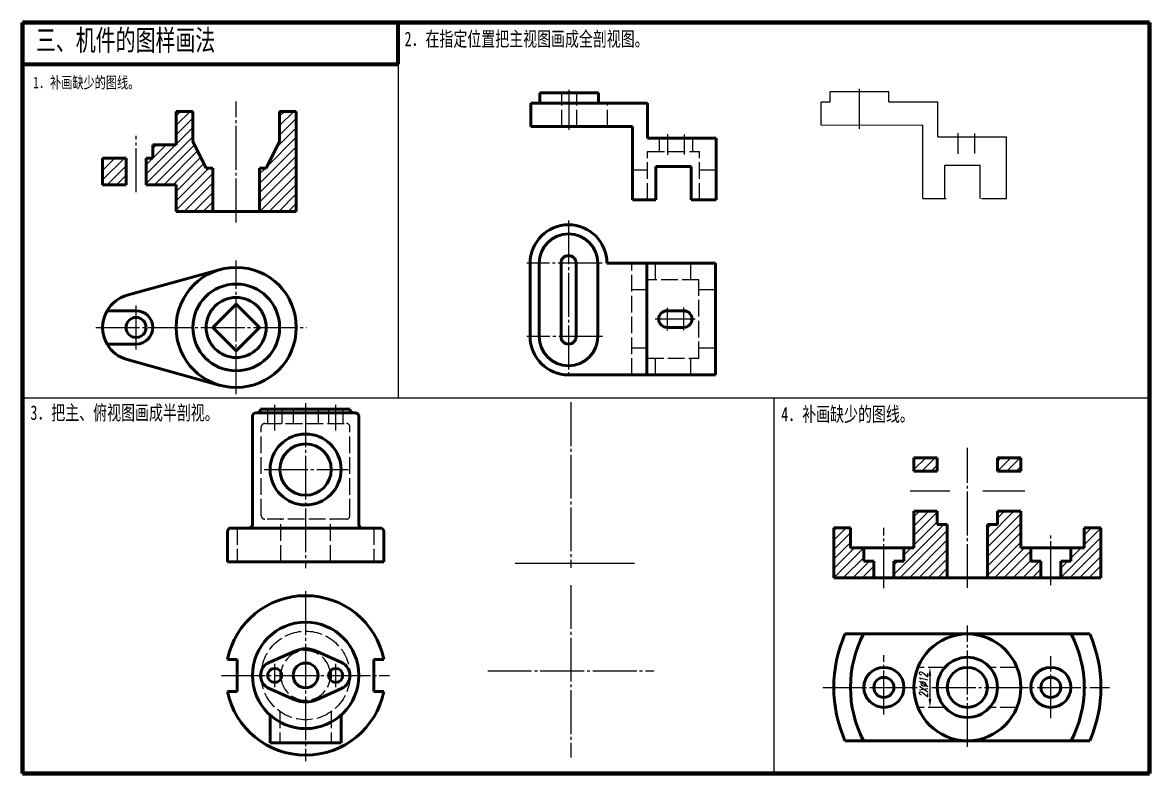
# Model space of a CAD drawing. Header units: millimetres. Extents: x -1426 to 345, y 2742 to 3124.
# Drawn here: x -826.3 to -556.3, y 2943.1 to 3123.1 of the extents above; entities that cross this region are included whole.
import ezdxf

# ---------------------------------------------------------------- set-up
doc = ezdxf.new("R2010")
doc.units = ezdxf.units.MM
doc.linetypes.add('myCENTER', pattern=[18, 15, -1, 1, -1])
doc.linetypes.add('myHIDDEN', pattern=[5, 4, -1])
for name, color, linetype, lineweight in [('中心线', 7, 'myCENTER', 25), ('剖面线', 7, 'Continuous', 25), ('尺寸', 7, 'Continuous', 25), ('标题文字', 7, 'Continuous', 25), ('粗实线', 7, 'Continuous', 50), ('细实线', 7, 'Continuous', 25), ('虚线', 7, 'myHIDDEN', 25)]:
    doc.layers.add(name, color=color, linetype=linetype, lineweight=lineweight)
doc.styles.add('尺寸文字1-2.5号', font='txt.shx', dxfattribs={"width": 0.7, "oblique": 15, "height": 2.5})
doc.styles.add('标题汉字1-5号', font='', dxfattribs={"width": 0.7, "height": 5})
doc.styles.add('标题汉字2-3.5号', font='', dxfattribs={"width": 0.7, "height": 3.5})
doc.styles.get('标题汉字1-5号').set_extended_font_data('SimSun')
doc.styles.get('标题汉字2-3.5号').set_extended_font_data('SimSun')
pattern_1 = [(45, (-631.9306, 2989.9402), (-1.13137, 1.13137), [])]

msp = doc.modelspace()

# ---------------------------------------------------------------- hatches: boundary and pattern name
at = {"layer": '剖面线'}
h = msp.add_hatch(dxfattribs=at)
h.set_pattern_fill('_USER', color=256, scale=1.6, angle=45, style=0, pattern_type=0)
h.set_pattern_definition([(45, (-905.4573, 3052.6424), (-1.131371, 1.131371), [])])
h.paths.add_polyline_path([(-801.51, 3090.58), (-807.11, 3090.58), (-807.11, 3084.18), (-801.51, 3084.18)])
h.paths.add_polyline_path([(-780.71, 3077.78), (-780.71, 3088.18), (-782.31, 3088.18), (-785.51, 3094.58), (-785.51, 3101.78), (-789.51, 3101.78), (-789.51, 3093.78), (-795.11, 3093.78), (-795.11, 3090.58), (-796.71, 3090.58), (-796.71, 3084.18), (-789.51, 3084.18), (-789.51, 3077.78)])
h.paths.add_polyline_path([(-769.51, 3088.18), (-769.51, 3077.78), (-760.71, 3077.78), (-760.71, 3101.78), (-764.71, 3101.78), (-764.71, 3094.58), (-767.91, 3088.18)])
h = msp.add_hatch(dxfattribs=at)
h.set_pattern_fill('_USER', color=256, scale=1.6, angle=45, style=0, pattern_type=0)
h.set_pattern_definition(pattern_1)
h.paths.add_polyline_path([(-607.13, 3015.54), (-607.13, 3018.74), (-612.73, 3018.74), (-612.73, 3015.54)])
h = msp.add_hatch(dxfattribs=at)
h.set_pattern_fill('_USER', color=256, scale=1.6, angle=45, style=0, pattern_type=0)
h.set_pattern_definition(pattern_1)
h.paths.add_polyline_path([(-592.73, 3018.74), (-592.73, 3015.54), (-587.13, 3015.54), (-587.13, 3018.74)])
h = msp.add_hatch(dxfattribs=at)
h.set_pattern_fill('_USER', color=256, scale=1.6, angle=45, style=0, pattern_type=0)
h.set_pattern_definition(pattern_1)
h.paths.add_polyline_path([(-612.73, 2997.14), (-615.13, 2997.14), (-615.13, 2993.94), (-617.53, 2993.94), (-617.53, 2989.94), (-604.73, 2989.94), (-604.73, 3002.74), (-607.13, 3002.74), (-607.13, 3005.94), (-612.73, 3005.94)])
h = msp.add_hatch(dxfattribs=at)
h.set_pattern_fill('_USER', color=256, scale=1.6, angle=45, style=0, pattern_type=0)
h.set_pattern_definition(pattern_1)
h.paths.add_polyline_path([(-587.13, 2997.14), (-587.13, 3005.94), (-592.73, 3005.94), (-592.73, 3002.74), (-595.13, 3002.74), (-595.13, 2989.94), (-582.33, 2989.94), (-582.33, 2993.94), (-584.73, 2993.94), (-584.73, 2997.14)])
h = msp.add_hatch(dxfattribs=at)
h.set_pattern_fill('_USER', color=256, scale=1.6, angle=45, style=0, pattern_type=0)
h.set_pattern_definition(pattern_1)
h.paths.add_polyline_path([(-624.73, 2993.94), (-624.73, 2997.14), (-627.93, 2997.14), (-627.93, 3001.94), (-631.93, 3001.94), (-631.93, 2989.94), (-622.33, 2989.94), (-622.33, 2993.94)])
h = msp.add_hatch(dxfattribs=at)
h.set_pattern_fill('_USER', color=256, scale=1.6, angle=45, style=0, pattern_type=0)
h.set_pattern_definition(pattern_1)
h.paths.add_polyline_path([(-567.93, 2989.94), (-567.93, 3001.94), (-571.93, 3001.94), (-571.93, 2997.14), (-575.13, 2997.14), (-575.13, 2993.94), (-577.53, 2993.94), (-577.53, 2989.94)])

# ---------------------------------------------------------------- linework, layer by layer
at = {"lineweight": 100}
for p, q in [((-826.3, 3123.07), (-556.3, 3123.07)), ((-826.3, 3123.07), (-826.3, 2943.07)), ((-556.3, 2943.07), (-556.3, 3123.07)), ((-826.3, 2943.07), (-556.3, 2943.07))]:
    msp.add_line(p, q, dxfattribs=at)
for p, q in [((-826.3, 3123.07), (-736.3, 3123.07)), ((-736.3, 3123.07), (-646.3, 3123.07)), ((-646.3, 3123.07), (-556.3, 3123.07)), ((-556.3, 3123.07), (-556.3, 3033.07)), ((-556.3, 3033.07), (-556.3, 2943.07))]:
    msp.add_line(p, q)
at = {"lineweight": 0}
msp.add_line((-826.3, 3123.07), (-826.3, 3113.07), dxfattribs=at)
at = {"lineweight": 13}
for p, q in [((-736.3, 3123.07), (-736.3, 3033.07)), ((-556.3, 3033.07), (-826.3, 3033.07)), ((-646.3, 3033.07), (-646.3, 2943.07))]:
    msp.add_line(p, q, dxfattribs=at)
at = {"lineweight": 70}
for p, q in [((-736.3, 3113.07), (-736.3, 3123.07)), ((-826.3, 3113.07), (-736.3, 3113.07))]:
    msp.add_line(p, q, dxfattribs=at)
at = {"lineweight": 50}
msp.add_line((-766.98, 2950.42), (-749.98, 2950.42), dxfattribs=at)
at = {"layer": '中心线', "ltscale": 0.7}
for p, q in [((-695.33, 3097.35), (-695.33, 3106.95)), ((-625.77, 3097.59), (-625.77, 3107.19)), ((-775.11, 3075.17), (-775.11, 3104.18)), ((-799.11, 3082.42), (-799.11, 3095.9)), ((-671.73, 3091.36), (-671.73, 3096.32)), ((-667.73, 3091.47), (-667.73, 3096.22)), ((-602.17, 3091.6), (-602.17, 3096.56)), ((-598.17, 3091.7), (-598.17, 3096.45)), ((-695.49, 3075.64), (-695.49, 3037.85)), ((-775.11, 3034.01), (-775.11, 3066.04)), ((-687.45, 3065.4), (-705.46, 3065.4)), ((-799.11, 3044.73), (-799.11, 3055.31)), ((-671.89, 3054.65), (-671.89, 3049.25)), ((-667.89, 3049.37), (-667.89, 3054.77)), ((-665.11, 3052), (-674.72, 3052)), ((-808.77, 3049.98), (-758.28, 3049.98)), ((-687.33, 3047.8), (-705.46, 3047.8)), ((-765.88, 3025.31), (-765.88, 3031.43)), ((-758.48, 3031.81), (-758.48, 2992.27)), ((-751.26, 3025.31), (-751.26, 3031.43)), ((-694.95, 3032.05), (-694.95, 2992.37)), ((-599.93, 2987.54), (-599.93, 3021.12)), ((-768.41, 3015.93), (-748.2, 3015.93)), ((-604.16, 3010.74), (-613.6, 3010.74)), ((-586.19, 3010.74), (-596.19, 3010.74)), ((-619.93, 2987.52), (-619.93, 3001.95)), ((-579.93, 2988.23), (-579.93, 3000.77)), ((-758.48, 2986.75), (-758.48, 2946.03)), ((-694.96, 2988.22), (-694.96, 2946.88)), ((-599.93, 2949.43), (-599.93, 2978.53)), ((-619.93, 2957.23), (-619.93, 2971.43)), ((-579.93, 2956.29), (-579.93, 2971.19)), ((-765.88, 2963.72), (-765.88, 2969.32)), ((-751.26, 2963.72), (-751.26, 2969.32)), ((-714.86, 2967.66), (-675.01, 2967.66)), ((-778.63, 2966.57), (-738.38, 2966.57)), ((-634.59, 2963.71), (-611.96, 2963.71)), ((-608.41, 2963.71), (-565.91, 2963.71))]:
    msp.add_line(p, q, dxfattribs=at)
at = {"layer": '尺寸'}
msp.add_line((-608.9, 2966.51), (-608.9, 2960.91), dxfattribs=at)
for points in [[(-609.23, 2966.51), (-608.57, 2966.51), (-608.9, 2968.51)], [(-609.23, 2960.91), (-608.57, 2960.91), (-608.9, 2958.91)]]:
    msp.add_solid(points, dxfattribs=at)
at = {"layer": '粗实线'}
for p, q in [((-702.33, 3106.18), (-688.33, 3106.18)), ((-702.33, 3103.78), (-702.33, 3106.18)), ((-688.33, 3103.78), (-688.33, 3106.18)), ((-704.53, 3098.18), (-704.53, 3103.78)), ((-704.53, 3103.78), (-676.53, 3103.78)), ((-676.53, 3095.38), (-676.53, 3103.78)), ((-704.53, 3098.18), (-680.13, 3098.18)), ((-680.13, 3080.58), (-680.13, 3098.18)), ((-676.53, 3095.38), (-660.13, 3095.38)), ((-660.13, 3080.58), (-660.13, 3095.38)), ((-674.53, 3088.58), (-666.13, 3088.58)), ((-674.53, 3080.58), (-674.53, 3088.58)), ((-666.13, 3080.58), (-666.13, 3088.58)), ((-680.13, 3080.58), (-674.53, 3080.58)), ((-666.13, 3080.58), (-660.13, 3080.58)), ((-704.69, 3065.4), (-704.69, 3047.8)), ((-702.49, 3065.4), (-702.49, 3047.8)), ((-697.29, 3065.4), (-697.29, 3047.8)), ((-693.69, 3065.4), (-693.69, 3047.8)), ((-688.49, 3065.4), (-688.49, 3047.8)), ((-660.29, 3065.4), (-686.29, 3065.4)), ((-676.69, 3038.6), (-676.69, 3065.4)), ((-660.29, 3038.6), (-660.29, 3065.4)), ((-801.25, 3057.69), (-778.95, 3063.86)), ((-806.04, 3053.98), (-799.11, 3053.98)), ((-780.71, 3049.98), (-775.11, 3055.58)), ((-775.11, 3055.58), (-769.51, 3049.98)), ((-667.89, 3054), (-671.89, 3054)), ((-775.11, 3044.38), (-780.71, 3049.98)), ((-769.51, 3049.98), (-775.11, 3044.38)), ((-671.89, 3050), (-667.89, 3050)), ((-799.11, 3045.98), (-806.04, 3045.98)), ((-778.95, 3036.1), (-801.25, 3042.27)), ((-695.49, 3038.6), (-660.29, 3038.6)), ((-629.26, 2976.51), (-624.83, 2976.51)), ((-624.83, 2976.51), (-599.93, 2976.51)), ((-599.93, 2976.51), (-575.03, 2976.51)), ((-575.03, 2976.51), (-570.6, 2976.51)), ((-777.22, 2970.4), (-774.84, 2970.4)), ((-774.84, 2970.4), (-774.84, 2962.75)), ((-761.04, 2972.41), (-767.25, 2969.68)), ((-749.86, 2969.67), (-755.86, 2972.38)), ((-742.12, 2962.75), (-742.12, 2970.4)), ((-742.12, 2970.4), (-739.74, 2970.4)), ((-774.84, 2962.75), (-777.22, 2962.75)), ((-767.25, 2963.46), (-761.04, 2960.73)), ((-755.86, 2960.76), (-749.86, 2963.47)), ((-739.74, 2962.75), (-742.12, 2962.75)), ((-766.98, 2957.07), (-766.98, 2950.42)), ((-749.98, 2957.07), (-749.98, 2950.42)), ((-629.26, 2950.91), (-624.83, 2950.91)), ((-624.83, 2950.91), (-599.93, 2950.91)), ((-599.93, 2950.91), (-575.03, 2950.91)), ((-575.03, 2950.91), (-570.6, 2950.91))]:
    msp.add_line(p, q, dxfattribs=at)
at = {"layer": '粗实线', "extrusion": (0, 1, 0)}
for p, q in [((-789.51, 3101.78), (-789.51, 3093.78)), ((-785.51, 3101.78), (-789.51, 3101.78)), ((-785.51, 3094.58), (-785.51, 3101.78)), ((-764.71, 3101.78), (-764.71, 3094.58)), ((-760.71, 3101.78), (-764.71, 3101.78)), ((-760.71, 3077.78), (-760.71, 3101.78)), ((-782.31, 3088.18), (-785.51, 3094.58)), ((-764.71, 3094.58), (-767.91, 3088.18)), ((-795.11, 3093.78), (-795.11, 3090.58)), ((-789.51, 3093.78), (-795.11, 3093.78)), ((-807.11, 3090.58), (-807.11, 3084.18)), ((-801.51, 3090.58), (-807.11, 3090.58)), ((-801.51, 3084.18), (-801.51, 3090.58)), ((-796.71, 3090.58), (-796.71, 3084.18)), ((-795.11, 3090.58), (-796.71, 3090.58)), ((-780.71, 3088.18), (-782.31, 3088.18)), ((-780.71, 3077.78), (-780.71, 3088.18)), ((-767.91, 3088.18), (-769.51, 3088.18)), ((-769.51, 3077.78), (-769.51, 3088.18)), ((-807.11, 3084.18), (-801.51, 3084.18)), ((-796.71, 3084.18), (-789.51, 3084.18)), ((-789.51, 3084.18), (-789.51, 3077.78)), ((-789.51, 3077.78), (-780.71, 3077.78)), ((-775.11, 3077.78), (-780.71, 3077.78)), ((-769.51, 3077.78), (-775.11, 3077.78)), ((-769.51, 3077.78), (-760.71, 3077.78)), ((-607.13, 3018.74), (-612.73, 3018.74)), ((-612.73, 3018.74), (-612.73, 3015.54)), ((-607.13, 3015.54), (-607.13, 3018.74)), ((-592.73, 3018.74), (-592.73, 3015.54)), ((-587.13, 3018.74), (-592.73, 3018.74)), ((-587.13, 3015.54), (-587.13, 3018.74)), ((-612.73, 3015.54), (-607.13, 3015.54)), ((-592.73, 3015.54), (-587.13, 3015.54)), ((-612.73, 3005.94), (-612.73, 2997.14)), ((-607.13, 3005.94), (-612.73, 3005.94)), ((-607.13, 3002.74), (-607.13, 3005.94)), ((-592.73, 3005.94), (-592.73, 3002.74)), ((-587.13, 3005.94), (-592.73, 3005.94)), ((-587.13, 2997.14), (-587.13, 3005.94)), ((-604.73, 3002.74), (-607.13, 3002.74)), ((-604.73, 2989.94), (-604.73, 3002.74)), ((-595.13, 3002.74), (-595.13, 2989.94)), ((-592.73, 3002.74), (-595.13, 3002.74)), ((-631.93, 3001.94), (-631.93, 2989.94)), ((-627.93, 3001.94), (-631.93, 3001.94)), ((-627.93, 2997.14), (-627.93, 3001.94)), ((-571.93, 3001.94), (-571.93, 2997.14)), ((-567.93, 3001.94), (-571.93, 3001.94)), ((-567.93, 2989.94), (-567.93, 3001.94)), ((-624.73, 2997.14), (-627.93, 2997.14)), ((-624.73, 2997.14), (-615.13, 2997.14)), ((-624.73, 2993.94), (-624.73, 2997.14)), ((-615.13, 2997.14), (-615.13, 2993.94)), ((-612.73, 2997.14), (-615.13, 2997.14)), ((-584.73, 2997.14), (-587.13, 2997.14)), ((-584.73, 2997.14), (-575.13, 2997.14)), ((-584.73, 2993.94), (-584.73, 2997.14)), ((-575.13, 2997.14), (-575.13, 2993.94)), ((-571.93, 2997.14), (-575.13, 2997.14)), ((-622.33, 2993.94), (-624.73, 2993.94)), ((-622.33, 2989.94), (-622.33, 2993.94)), ((-617.53, 2993.94), (-617.53, 2989.94)), ((-615.13, 2993.94), (-617.53, 2993.94)), ((-582.33, 2993.94), (-584.73, 2993.94)), ((-582.33, 2989.94), (-582.33, 2993.94)), ((-577.53, 2993.94), (-577.53, 2989.94)), ((-575.13, 2993.94), (-577.53, 2993.94)), ((-631.93, 2989.94), (-622.33, 2989.94)), ((-617.53, 2989.94), (-622.33, 2989.94)), ((-617.53, 2989.94), (-604.73, 2989.94)), ((-595.13, 2989.94), (-604.73, 2989.94)), ((-595.13, 2989.94), (-582.33, 2989.94)), ((-577.53, 2989.94), (-582.33, 2989.94)), ((-577.53, 2989.94), (-567.93, 2989.94))]:
    msp.add_line(p, q, dxfattribs=at)
at = {"layer": '粗实线', "extrusion": (0, 1, 2.22045e-16)}
for p, q in [((-770.38, 3029.53), (-746.58, 3029.53)), ((-769.28, 3030.38), (-767.25, 3030.38)), ((-769.28, 3030.38), (-769.28, 3030.38)), ((-767.25, 3030.38), (-761.04, 3030.38)), ((-761.04, 3030.38), (-755.86, 3030.38)), ((-755.86, 3030.38), (-749.86, 3030.38)), ((-749.86, 3030.38), (-747.86, 3030.38)), ((-747.86, 3030.38), (-747.86, 3030.38)), ((-771.23, 3002.75), (-771.23, 3028.68)), ((-745.73, 3002.75), (-745.73, 3028.68)), ((-777.22, 3001.05), (-777.22, 2993.83)), ((-776.37, 3001.9), (-740.59, 3001.9)), ((-739.74, 2993.83), (-739.74, 3001.05)), ((-739.74, 2993.83), (-777.22, 2993.83))]:
    msp.add_line(p, q, dxfattribs=at)
at = {"layer": '粗实线'}
for centre, radius in [((-775.11, 3049.98), 14.4), ((-775.11, 3049.98), 10.4), ((-775.11, 3049.98), 7.2), ((-799.11, 3049.98), 2.4), ((-758.48, 3015.93), 8.5), ((-758.48, 3015.93), 6.16), ((-758.48, 2966.57), 12.75), ((-599.93, 2963.71), 12.8), ((-599.93, 2963.71), 7.2), ((-765.88, 2966.57), 1.7), ((-758.48, 2966.57), 2.98), ((-751.26, 2966.57), 1.7), ((-619.93, 2963.71), 4.8), ((-599.93, 2963.71), 4.8), ((-579.93, 2963.71), 4.8), ((-619.93, 2963.71), 2.4), ((-579.93, 2963.71), 2.4)]:
    msp.add_circle(centre, radius, dxfattribs=at)
for centre, radius, start, end in [((-695.49, 3065.4), 9.2, 0, 180), ((-695.49, 3065.4), 7, 0, 180), ((-695.49, 3065.4), 1.8, 0, 180), ((-799.11, 3049.98), 8, 105.466, 150), ((-799.11, 3049.98), 8, 150, 210), ((-799.11, 3049.98), 4, 270, 90), ((-671.89, 3052), 2, 90, 270), ((-667.89, 3052), 2, 270, 90), ((-799.11, 3049.98), 8, 210, 254.534), ((-695.49, 3047.8), 9.2, 180, 270), ((-695.49, 3047.8), 7, 180, 0), ((-695.49, 3047.8), 1.8, 180, 0), ((-770.38, 3028.68), 0.85, 90, 180), ((-770.13, 3030.38), 0.85, 270, 0), ((-747.01, 3030.38), 0.85, 180, 270), ((-746.58, 3028.68), 0.85, 0, 90), ((-772.08, 3002.75), 0.85, 270, 0), ((-744.88, 3002.75), 0.85, 180, 270), ((-776.37, 3001.05), 0.85, 90, 180), ((-740.59, 3001.05), 0.85, 0, 90), ((-758.48, 2966.57), 19.12, 11.537, 168.463), ((-599.93, 2963.71), 32, 156.4218, 203.5782), ((-599.93, 2963.71), 28, 152.7971, 207.2029), ((-599.93, 2963.71), 28, 332.7971, 27.2029), ((-599.93, 2963.71), 32, 336.4218, 23.5782), ((-758.48, 2966.57), 6.38, 65.6843, 113.6995), ((-765.88, 2966.57), 3.4, 113.6995, 246.3005), ((-758.48, 2966.57), 5.95, 172.3555, 187.6445), ((-758.48, 2966.57), 5.95, 0, 9.8382), ((-751.26, 2966.57), 3.4, 294.3157, 65.6843), ((-758.48, 2966.57), 5.95, 350.1618, 0), ((-758.48, 2966.57), 19.12, 191.537, 348.463), ((-758.48, 2966.57), 6.38, 246.3005, 294.3157)]:
    msp.add_arc(centre, radius, start, end, dxfattribs=at)
at = {"layer": '细实线'}
for p, q in [((-618.77, 3106.46), (-632.77, 3106.46)), ((-632.77, 3104.05), (-632.77, 3106.46)), ((-618.77, 3104.05), (-618.77, 3106.46)), ((-634.97, 3098.45), (-634.97, 3104.05)), ((-634.97, 3104.05), (-632.77, 3104.05)), ((-618.77, 3104.05), (-606.97, 3104.05)), ((-606.97, 3095.65), (-606.97, 3104.05)), ((-610.57, 3098.42), (-634.97, 3098.47)), ((-610.57, 3080.86), (-610.57, 3098.46)), ((-606.97, 3095.65), (-590.57, 3095.65)), ((-590.57, 3080.86), (-590.57, 3095.66)), ((-605.3, 3088.86), (-596.9, 3088.86)), ((-605.3, 3080.86), (-605.3, 3088.86)), ((-596.9, 3080.86), (-596.9, 3088.86)), ((-610.57, 3080.86), (-604.97, 3080.86)), ((-596.57, 3080.86), (-590.57, 3080.86)), ((-708.27, 2993.49), (-679.72, 2993.49))]:
    msp.add_line(p, q, dxfattribs=at)
at = {"layer": '虚线'}
for p, q in [((-697.13, 3098.18), (-697.13, 3106.18)), ((-693.53, 3098.18), (-693.53, 3106.18)), ((-686.13, 3098.18), (-686.13, 3103.78)), ((-673.73, 3092.18), (-673.73, 3095.38)), ((-665.73, 3092.18), (-665.73, 3095.38)), ((-676.53, 3092.18), (-664.13, 3092.18)), ((-676.53, 3080.58), (-676.53, 3092.18)), ((-664.13, 3080.58), (-664.13, 3092.18)), ((-680.13, 3087.78), (-676.53, 3087.78)), ((-664.13, 3087.78), (-660.13, 3087.78)), ((-680.29, 3038.6), (-680.29, 3065.4)), ((-674.69, 3065.4), (-674.69, 3061.4)), ((-666.29, 3065.4), (-666.29, 3061.4)), ((-664.29, 3061.4), (-676.69, 3061.4)), ((-664.29, 3042.6), (-664.29, 3061.4)), ((-676.69, 3059), (-680.29, 3059)), ((-660.29, 3059), (-664.29, 3059)), ((-676.69, 3045), (-680.29, 3045)), ((-660.29, 3045), (-664.29, 3045)), ((-676.69, 3042.6), (-664.29, 3042.6)), ((-674.69, 3042.6), (-674.69, 3038.6)), ((-666.29, 3042.6), (-666.29, 3038.6)), ((-605.3, 2968.51), (-611.8, 2968.51)), ((-588.06, 2968.51), (-594.56, 2968.51)), ((-764.64, 2957.92), (-764.64, 2950.42)), ((-752.32, 2957.92), (-752.32, 2950.42)), ((-605.3, 2958.91), (-611.8, 2958.91)), ((-588.06, 2958.91), (-594.56, 2958.91))]:
    msp.add_line(p, q, dxfattribs=at)
at = {"layer": '虚线', "extrusion": (0, 1, 2.22045e-16)}
for p, q in [((-767.58, 3030.38), (-767.58, 3026.98)), ((-764.18, 3030.38), (-764.18, 3026.98)), ((-761.46, 3030.38), (-761.46, 3026.98)), ((-755.51, 3030.38), (-755.51, 3026.98)), ((-752.96, 3030.38), (-752.96, 3026.98)), ((-749.56, 3030.38), (-749.56, 3026.98)), ((-768.26, 3026.98), (-748.71, 3026.98)), ((-769.11, 3004.88), (-769.11, 3026.13)), ((-747.86, 3004.88), (-747.86, 3026.13)), ((-748.71, 3004.03), (-768.26, 3004.03)), ((-764.43, 2993.83), (-764.43, 3004.03)), ((-752.53, 2993.83), (-752.53, 3004.03)), ((-774.84, 3001.9), (-774.84, 2993.83)), ((-742.12, 3001.9), (-742.12, 2993.83))]:
    msp.add_line(p, q, dxfattribs=at)
at = {"layer": '虚线'}
msp.add_circle((-758.48, 2966.57), 10.62, dxfattribs=at)
for centre, radius, start, end in [((-768.26, 3026.13), 0.85, 90, 180), ((-748.71, 3026.13), 0.85, 0, 90), ((-768.26, 3004.88), 0.85, 180, 270), ((-748.71, 3004.88), 0.85, 270, 0), ((-758.48, 2966.57), 5.95, 9.8382, 172.3555), ((-758.48, 2966.57), 5.95, 187.6445, 350.1618)]:
    msp.add_arc(centre, radius, start, end, dxfattribs=at)

# ---------------------------------------------------------------- texts
at = {"lineweight": 0, "insert": (-823.09, 3121.34), "char_height": 5, "attachment_point": 1, "style": '标题汉字1-5号'}
msp.add_mtext_dynamic_manual_height_columns('{\\fFangSong|b0|i0|c134|p49;三、机件的图样画法}', width=86.7885, gutter_width=25, heights=[0], dxfattribs=at)
at = {"layer": '尺寸', "insert": (-610.42, 2964.23), "char_height": 2, "attachment_point": 5, "rotation": 90, "style": '尺寸文字1-2.5号'}
msp.add_mtext('2X%%C12', dxfattribs=at)
at = {"layer": '标题文字', "style": '标题汉字2-3.5号', "width": 0.7}
for s, height, p in [('2．在指定位置把主视图画成全剖视图。', 3.5, (-734.77, 3117.39)), ('1．补画缺少的图线。', 2.8, (-823.71, 3107.3)), ('3．把主、俯视图画成半剖视。', 3.5, (-824.41, 3027.81)), ('4．补画缺少的图线。', 3.5, (-644.51, 3027.45))]:
    msp.add_text(s, height=height, dxfattribs=at).set_placement(p)

doc.saveas('drawing.dxf')
